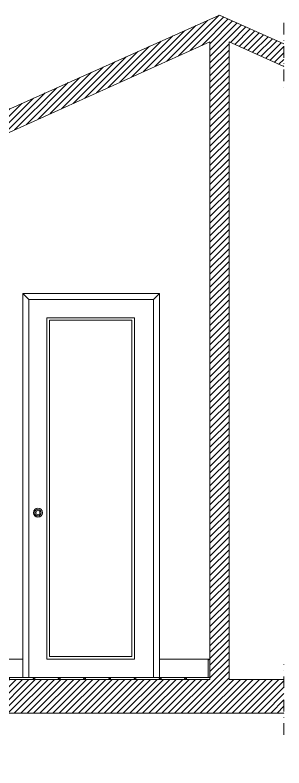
# Model space of a CAD drawing. Header units: centimetres. Extents: x 1723 to 3296, y 1174 to 2216.
# Drawn here: x 2377.6 to 2524.4, y 1804.3 to 2215.9 of the extents above; entities that cross this region are included whole.
import ezdxf

# ---------------------------------------------------------------- set-up
doc = ezdxf.new("R2010")
doc.units = ezdxf.units.CM
doc.linetypes.add('TRATTOPUNTO2', pattern=[12.7, 6.35, -3.175, 0, -3.175])
doc.layers.get('0').update_dxf_attribs({"lineweight": 18})
doc.layers.add('campitura', color=9, linetype='Continuous')
doc.layers.add('muro sezione', color=10, linetype='Continuous', lineweight=18)
doc.layers.add('Pavimento', color=60, linetype='Continuous', lineweight=18)

msp = doc.modelspace()

# ---------------------------------------------------------------- hatches: boundary and pattern name
at = {"layer": 'campitura'}
h = msp.add_hatch(dxfattribs=at)
h.set_pattern_fill('ANSI31', color=256, scale=0.78)
h.paths.add_polyline_path([(2164.92, 2070.85), (2489.21, 2215.94), (2524.44, 2200.17), (2524.44, 2187.8), (2494.44, 2201.36), (2494.44, 1852.73), (2524.44, 1852.73), (2524.44, 1834.3), (2184.65, 1834.3), (2184.65, 1804.3), (2164.32, 1804.3)])
h.paths.add_polyline_path([(2184.65, 1852.73), (2483.97, 1852.73), (2483.97, 2201.36), (2184.65, 2066.15)], flags=16)

# ---------------------------------------------------------------- linework, layer by layer
for p, q in [((2381.75, 2063.78), (2385.08, 2060.47)), ((2456.5, 2063.78), (2453.19, 2060.47)), ((2456.5, 1955.21), (2456.5, 2063.78)), ((2385.08, 1853.78), (2385.08, 2060.47)), ((2453.19, 1955.18), (2453.19, 2060.47)), ((2453.19, 1853.78), (2453.19, 1955.18)), ((2456.5, 1853.78), (2456.5, 1955.21)), ((2381.75, 1863.78), (2267.52, 1863.78)), ((2483.97, 1863.78), (2456.5, 1863.78))]:
    msp.add_line(p, q)
for points in [[(2456.5, 2063.78), (2381.75, 2063.78), (2381.75, 1853.78)], [(2453.19, 2060.47), (2385.08, 2060.47)], [(2442.84, 2050.47), (2395, 2050.47), (2395, 1863.86), (2442.84, 1863.86), (2442.84, 2050.47)]]:
    msp.add_lwpolyline(points)
msp.add_lwpolyline([(2441.43, 2049.07), (2396.41, 2049.07), (2396.41, 1865.26), (2441.43, 1865.26)], close=True)
msp.add_lwpolyline([(2482.97, 1853.78), (2482.97, 1862.78, -0.414214), (2483.97, 1863.78), (2483.97, 1863.78)], format="xyb")
for radius in [2.48, 1.77, 1.11]:
    msp.add_circle((2390.04, 1943.86), radius)
at = {"layer": 'muro sezione'}
for p, q in [((2489.21, 2215.94), (2524.44, 2200.17)), ((2494.44, 2201.36), (2524.44, 2187.8)), ((2494.44, 1852.73), (2524.44, 1852.73)), ((2494.44, 1834.3), (2524.44, 1834.3))]:
    msp.add_line(p, q, dxfattribs=at)
at = {"layer": 'muro sezione', "linetype": 'TRATTOPUNTO2'}
for p, q in [((2524.44, 2211.7), (2524.44, 2173.64)), ((2524.44, 1822.43), (2524.44, 1861.12))]:
    msp.add_line(p, q, dxfattribs=at)
at = {"layer": 'muro sezione'}
for points in [[(2164.32, 1834.3), (2164.92, 2070.85), (2489.21, 2215.94)], [(2483.97, 1852.73), (2184.65, 1852.73), (2184.65, 2066.15), (2483.97, 2201.36), (2483.97, 1852.73)], [(2494.44, 2201.36), (2494.44, 1852.73)], [(2494.44, 1834.3), (2184.65, 1834.3)]]:
    msp.add_lwpolyline(points, dxfattribs=at)
at = {"layer": 'Pavimento'}
for points in [[(2373.57, 1853.78), (2387.37, 1853.78), (2387.37, 1853.26), (2387.87, 1853.26), (2387.87, 1853.51), (2388.37, 1853.51), (2388.37, 1852.73), (2374.57, 1852.73), (2374.57, 1853.51), (2374.07, 1853.51), (2374.07, 1853.26), (2373.57, 1853.26)], [(2387.37, 1853.78), (2401.17, 1853.78), (2401.17, 1853.26), (2401.67, 1853.26), (2401.67, 1853.51), (2402.17, 1853.51), (2402.17, 1852.73), (2388.37, 1852.73), (2388.37, 1853.51), (2387.87, 1853.51), (2387.87, 1853.26), (2387.37, 1853.26)], [(2401.17, 1853.78), (2414.97, 1853.78), (2414.97, 1853.26), (2415.47, 1853.26), (2415.47, 1853.51), (2415.97, 1853.51), (2415.97, 1852.73), (2402.17, 1852.73), (2402.17, 1853.51), (2401.67, 1853.51), (2401.67, 1853.26), (2401.17, 1853.26)], [(2414.97, 1853.78), (2428.77, 1853.78), (2428.77, 1853.26), (2429.27, 1853.26), (2429.27, 1853.51), (2429.77, 1853.51), (2429.77, 1852.73), (2415.97, 1852.73), (2415.97, 1853.51), (2415.47, 1853.51), (2415.47, 1853.26), (2414.97, 1853.26)], [(2428.77, 1853.78), (2442.57, 1853.78), (2442.57, 1853.26), (2443.07, 1853.26), (2443.07, 1853.51), (2443.57, 1853.51), (2443.57, 1852.73), (2429.77, 1852.73), (2429.77, 1853.51), (2429.27, 1853.51), (2429.27, 1853.26), (2428.77, 1853.26)], [(2442.57, 1853.78), (2456.37, 1853.78), (2456.37, 1853.26), (2456.87, 1853.26), (2456.87, 1853.51), (2457.37, 1853.51), (2457.37, 1852.73), (2443.57, 1852.73), (2443.57, 1853.51), (2443.07, 1853.51), (2443.07, 1853.26), (2442.57, 1853.26)], [(2456.37, 1853.78), (2470.17, 1853.78), (2470.17, 1853.26), (2470.67, 1853.26), (2470.67, 1853.51), (2471.17, 1853.51), (2471.17, 1852.73), (2457.37, 1852.73), (2457.37, 1853.51), (2456.87, 1853.51), (2456.87, 1853.26), (2456.37, 1853.26)]]:
    msp.add_lwpolyline(points, close=True, dxfattribs=at)
msp.add_lwpolyline([(2483.97, 1852.73), (2471.17, 1852.73), (2471.17, 1853.51), (2470.67, 1853.51), (2470.67, 1853.26), (2470.17, 1853.26), (2470.17, 1853.78), (2483.97, 1853.78), (2483.97, 1853.26)], dxfattribs=at)

doc.saveas('drawing.dxf')
